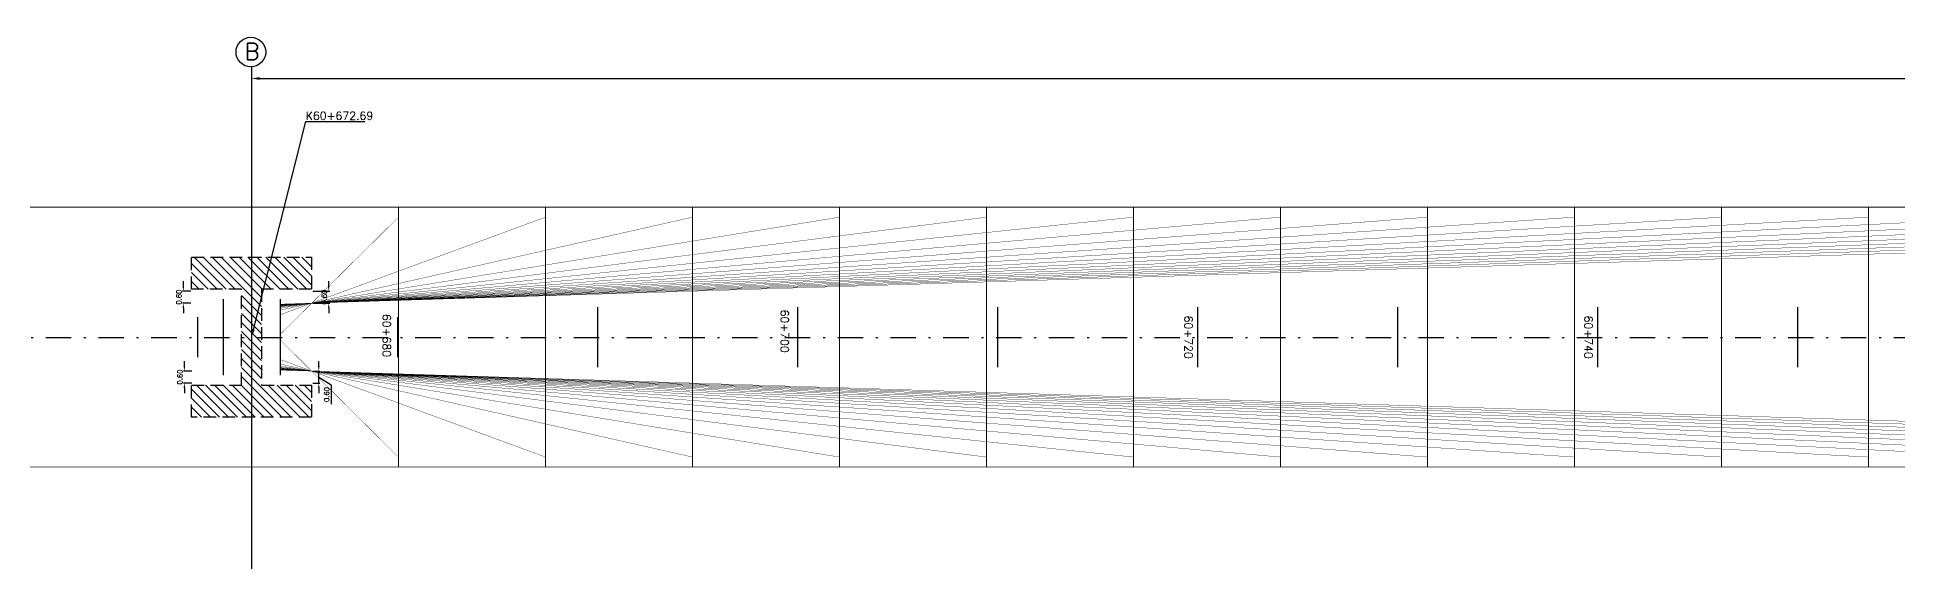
# Model space of a CAD drawing. Header units: metres. Extents: x 1080427 to 1081241, y 976768 to 977288.
# Drawn here: x 1080735.8 to 1080828.8, y 976936.6 to 976963.2 of the extents above; entities that cross this region are included whole.
import ezdxf
from ezdxf import colors
from ezdxf.entities.mleader import LeaderData, LeaderLine
from ezdxf.enums import TextEntityAlignment as Align
from ezdxf.math import Vec2, Vec3

# ---------------------------------------------------------------- set-up
doc = ezdxf.new("R2010")
doc.units = ezdxf.units.M
doc.header["$LTSCALE"] = 25.4
doc.linetypes.add('DASHDOT', pattern=[1, 0.5, -0.25, 0, -0.25])
doc.linetypes.add('HIDDEN', pattern=[0.375, 0.25, -0.125])
for name, color, linetype, lineweight in [('BORDEPUENTE', 4, 'Continuous', 15), ('COTA', 1, 'Continuous', 30), ('OTROS', 8, 'Continuous', 5), ('R80', 3, 'Continuous', 30), ('TIRANTE', 170, 'Continuous', 30)]:
    doc.layers.add(name, color=color, linetype=linetype, lineweight=lineweight)
for name, color, linetype in [('CIRCULO', 4, 'Continuous'), ('DGEO_S3E1_NUEV_STALBL', 7, 'Continuous'), ('dgeo_s3e1_nuevSTALBL', 7, 'Continuous'), ('EJE PUENTE', 41, 'DASHDOT'), ('EJEAPOYO', 12, 'DASHDOT'), ('HATCH', 9, 'Continuous'), ('PROYCOL', 12, 'HIDDEN'), ('REGL175', 7, 'Continuous')]:
    doc.layers.add(name, color=color, linetype=linetype)
doc.styles.add('romans', font='romans.shx')
doc.dimstyles.new('Copy 125', dxfattribs={"dimtxt": 0.25, "dimasz": 0.25, "dimexe": 0.05, "dimexo": 0.05, "dimgap": 0.1, "dimtad": 1, "dimzin": 0, "dimdsep": 46, "dimtxsty": 'romans', "dimcen": 0.05, "dimclrd": 1, "dimclre": 1, "dimclrt": 3, "dimaunit": 1, "dimadec": 4, "dimazin": 0, "dimtfac": 1, "dimtix": 1, "dimtofl": 0, "dimtmove": 1, "dimatfit": 3, "dimfxl": 1, "dimtolj": 1, "dimtzin": 0, "dimarcsym": 1})
doc.dimstyles.new('Copy 200', dxfattribs={"dimtxt": 0.4, "dimasz": 0.4, "dimexe": 0.05, "dimexo": 0.05, "dimgap": 0.05, "dimtad": 1, "dimzin": 0, "dimdsep": 46, "dimtxsty": 'romans', "dimcen": 0, "dimclrd": 1, "dimclre": 1, "dimclrt": 3, "dimaunit": 1, "dimadec": 3, "dimazin": 0, "dimtfac": 1, "dimtix": 1, "dimtofl": 0, "dimtmove": 1, "dimatfit": 3, "dimfxl": 1, "dimtolj": 1, "dimtzin": 0, "dimarcsym": 0})

# ---------------------------------------------------------------- blocks, each defined once
blk = doc.blocks.new('sta_tic')
blk.add_line((0, -0.04164999999999996), (0, 0.04164999999999996))
blk = doc.blocks.new('lbl_tic')
blk.add_line((0, -0.04164999999999996), (0, 0.04164999999999996))
blk = doc.blocks.new('*D39')
at = {"layer": 'COTA', "color": 1, "lineweight": -2, "transparency": 16777216}
for p, q in [((1080743.465950892, 976950.4980423134), (1080743.045957206, 976950.4980423134)), ((1080743.095957206, 976950.7480423134), (1080743.095957206, 976950.9980423134)), ((1080743.465950892, 976949.8980423133), (1080743.045957206, 976949.8980423133)), ((1080743.095957206, 976949.6480423133), (1080743.095957206, 976949.3980423133))]:
    blk.add_line(p, q, dxfattribs=at)
at = {"layer": 'COTA', "color": 1, "transparency": 16777216}
for points in [[(1080743.054290539, 976950.7480423134), (1080743.137623873, 976950.7480423134), (1080743.095957206, 976950.4980423134)], [(1080743.054290539, 976949.6480423133), (1080743.137623873, 976949.6480423133), (1080743.095957206, 976949.8980423133)]]:
    blk.add_solid(points, dxfattribs=at)
at = {"layer": 'Defpoints', "color": 0, "transparency": 16777216}
for p in [(1080743.515950892, 976950.4980423134), (1080743.095957206, 976949.8980423133), (1080743.515950892, 976949.8980423133)]:
    blk.add_point(p, dxfattribs=at)
at = {"layer": 'COTA', "color": 3, "transparency": 16777216, "insert": (1080742.870957206, 976950.1980423135), "char_height": 0.25, "attachment_point": 5, "rotation": 90, "style": 'romans'}
blk.add_mtext('\\A1;0.60', dxfattribs=at)
blk = doc.blocks.new('*D40')
at = {"layer": 'COTA', "color": 1, "lineweight": -2, "transparency": 16777216}
for p, q in [((1080743.14720708, 976946.7503000135), (1080743.14720708, 976947.0003000135)), ((1080743.517200765, 976946.5003000135), (1080743.09720708, 976946.5003000135)), ((1080743.517200765, 976945.9003000134), (1080743.09720708, 976945.9003000134)), ((1080743.14720708, 976945.6503000134), (1080743.14720708, 976945.4003000134))]:
    blk.add_line(p, q, dxfattribs=at)
at = {"layer": 'COTA', "color": 1, "transparency": 16777216}
for points in [[(1080743.105540413, 976946.7503000135), (1080743.188873747, 976946.7503000135), (1080743.14720708, 976946.5003000135)], [(1080743.105540413, 976945.6503000134), (1080743.188873747, 976945.6503000134), (1080743.14720708, 976945.9003000134)]]:
    blk.add_solid(points, dxfattribs=at)
at = {"layer": 'Defpoints', "color": 0, "transparency": 16777216}
for p in [(1080743.14720708, 976945.9003000134), (1080743.567200765, 976946.5003000135), (1080743.567200765, 976945.9003000134)]:
    blk.add_point(p, dxfattribs=at)
at = {"layer": 'COTA', "color": 3, "transparency": 16777216, "insert": (1080742.92220708, 976946.2003000135), "char_height": 0.25, "attachment_point": 5, "rotation": 90, "style": 'romans'}
blk.add_mtext('\\A1;0.60', dxfattribs=at)
blk = doc.blocks.new('*D41')
at = {"layer": 'COTA', "color": 1, "lineweight": -2, "transparency": 16777216}
for p, q in [((1080749.563224164, 976950.4980423138), (1080750.415014974, 976950.4980423138)), ((1080750.365014974, 976950.7480423138), (1080750.365014974, 976950.9980423138)), ((1080749.563224164, 976949.8980423138), (1080750.415014974, 976949.8980423138)), ((1080750.365014974, 976949.6480423138), (1080750.365014974, 976949.3980423138))]:
    blk.add_line(p, q, dxfattribs=at)
at = {"layer": 'COTA', "color": 1, "transparency": 16777216}
for points in [[(1080750.323348307, 976950.7480423138), (1080750.40668164, 976950.7480423138), (1080750.365014974, 976950.4980423138)], [(1080750.323348307, 976949.6480423138), (1080750.40668164, 976949.6480423138), (1080750.365014974, 976949.8980423138)]]:
    blk.add_solid(points, dxfattribs=at)
at = {"layer": 'Defpoints', "color": 0, "transparency": 16777216}
for p in [(1080749.513224164, 976950.4980423138), (1080749.513224164, 976949.8980423138), (1080750.365014974, 976949.8980423138)]:
    blk.add_point(p, dxfattribs=at)
at = {"layer": 'COTA', "color": 3, "transparency": 16777216, "insert": (1080750.140014973, 976950.1980423139), "char_height": 0.25, "attachment_point": 5, "rotation": 90, "style": 'romans'}
blk.add_mtext('\\A1;0.60', dxfattribs=at)
blk = doc.blocks.new('*D42')
at = {"layer": 'COTA', "color": 1, "lineweight": -2, "transparency": 16777216}
for p, q in [((1080749.867896465, 976946.7515226984), (1080749.867896465, 976947.0015226984)), ((1080749.563224165, 976946.5015226984), (1080749.917896465, 976946.5015226984)), ((1080749.563224165, 976945.8980423142), (1080749.917896465, 976945.8980423142)), ((1080749.867896465, 976945.8980423142), (1080749.867896465, 976946.5015226984)), ((1080749.867896465, 976946.1997825063), (1080750.483224519, 976945.8049926271)), ((1080750.483224519, 976945.8049926271), (1080750.483224519, 976944.8430878653)), ((1080749.867896465, 976945.6480423142), (1080749.867896465, 976945.3980423142))]:
    blk.add_line(p, q, dxfattribs=at)
at = {"layer": 'COTA', "color": 1, "transparency": 16777216}
for points in [[(1080749.826229798, 976946.7515226984), (1080749.909563132, 976946.7515226984), (1080749.867896465, 976946.5015226984)], [(1080749.826229798, 976945.6480423142), (1080749.909563132, 976945.6480423142), (1080749.867896465, 976945.8980423142)]]:
    blk.add_solid(points, dxfattribs=at)
at = {"layer": 'Defpoints', "color": 0, "transparency": 16777216}
for p in [(1080749.513224164, 976946.5015226984), (1080749.513224164, 976945.8980423142), (1080749.867896465, 976946.5015226984)]:
    blk.add_point(p, dxfattribs=at)
at = {"layer": 'COTA', "color": 3, "transparency": 16777216, "insert": (1080750.258224519, 976945.3240402463), "char_height": 0.25, "attachment_point": 5, "rotation": 90, "style": 'romans'}
blk.add_mtext('\\A1;0.60', dxfattribs=at)
blk = doc.blocks.new('*D44')
at = {"layer": 'COTA', "color": 1, "lineweight": -2, "transparency": 16777216}
for p, q in [((1080746.903263282, 976961.1362988208), (1081032.371876255, 976961.1362988208)), ((1081032.771876255, 976959.688852632), (1081032.771876255, 976961.1862988209))]:
    blk.add_line(p, q, dxfattribs=at)
at = {"layer": 'COTA', "color": 1, "transparency": 16777216}
for points in [[(1080746.903263282, 976961.2029654875), (1080746.903263282, 976961.0696321542), (1080746.503263282, 976961.1362988208)], [(1081032.371876255, 976961.2029654875), (1081032.371876255, 976961.0696321542), (1081032.771876255, 976961.1362988208)]]:
    blk.add_solid(points, dxfattribs=at)
at = {"layer": 'Defpoints', "color": 0, "transparency": 16777216}
for p in [(1080746.503263282, 976961.1362988208), (1081032.771876255, 976961.1362988208), (1081032.771876255, 976959.6388526319)]:
    blk.add_point(p, dxfattribs=at)
at = {"layer": 'COTA', "color": 3, "transparency": 16777216, "insert": (1080889.637569768, 976961.3862988208), "char_height": 0.4, "attachment_point": 5, "style": 'romans'}
blk.add_mtext('\\A1;286.30', dxfattribs=at)

msp = doc.modelspace()

# ---------------------------------------------------------------- hatches: boundary and pattern name
at = {"layer": 'HATCH'}
h = msp.add_hatch(dxfattribs=at)
h.set_pattern_fill('ANSI31', color=256, scale=0.09999999999999999, angle=-89.99999999226897, style=0)
h.set_pattern_definition([(315.000000007731, (118752.9354259279, 2021920.462520705), (0.2245064029964357, 0.224506403057022), [])])
h.paths.add_polyline_path([(1080746.003222781, 976950.5978803118), (1080743.502539014, 976950.5978803113), (1080743.502539013, 976952.1980423131), (1080749.503987549, 976952.198042314), (1080749.50398755, 976950.5978803122), (1080747.003303782, 976950.5978803118), (1080747.003303783, 976945.7986714127), (1080749.50398755, 976945.7986714132), (1080749.50398755, 976944.1985094114), (1080743.502539014, 976944.1985094105), (1080743.502539014, 976945.7986714123), (1080746.003222782, 976945.7986714127)])

# ---------------------------------------------------------------- linework, layer by layer
at = {"layer": 'BORDEPUENTE'}
for points in [[(1081102.297600209, 976954.698371615, -4.685065324298881e-05), (1081098.782512865, 976954.6980423178), (1080677.573263282, 976954.705628044)], [(1080677.573263282, 976941.705628044), (1081098.782512865, 976941.6980423178, 3.889614012292456e-05), (1081101.703317447, 976941.6982695924)]]:
    msp.add_lwpolyline(points, format="xyb", dxfattribs=at)
at = {"layer": 'CIRCULO'}
msp.add_circle((1080746.470228089, 976962.4581731944), 0.741548594425957, dxfattribs=at)
at = {"layer": 'COTA'}
for points in [[(1080746.503263282, 976961.7173608067), (1080746.503263282, 976936.6103031705)], [(1080745.086301804, 976950.0980423135), (1080745.086301804, 976946.2980423139)], [(1080747.933224164, 976950.0980423136), (1080747.933224165, 976946.2980423141)]]:
    msp.add_lwpolyline(points, dxfattribs=at)
at = {"layer": 'EJE PUENTE', "ltscale": 0.1}
msp.add_lwpolyline([(1080643.813269292, 976948.1799643373), (1081123.813502475, 976948.1799643373)], dxfattribs=at)
at = {"layer": 'EJEAPOYO'}
msp.add_lwpolyline([(1080746.503263282, 976960.6132328573), (1080746.503263282, 976941.6980423133)], dxfattribs=at)
at = {"layer": 'OTROS'}
for points in [[(1080753.853263282, 976954.6980423131), (1080753.853263282, 976941.6980423131)], [(1080761.203263282, 976954.6980423131), (1080761.203263282, 976941.6980423131)], [(1080768.553263282, 976954.6980423131), (1080768.553263282, 976941.6980423131)], [(1080775.903263282, 976954.6980423131), (1080775.903263282, 976941.6980423131)], [(1080783.253263282, 976954.6980423136), (1080783.253263282, 976941.6980423136)], [(1080790.603263282, 976954.6980423136), (1080790.603263282, 976941.6980423136)], [(1080797.953263282, 976954.6980423136), (1080797.953263282, 976941.6980423136)], [(1080805.303263282, 976954.6980423138), (1080805.303263282, 976941.6980423136)], [(1080812.653263282, 976954.6980423138), (1080812.653263282, 976941.6980423136)], [(1080820.003263282, 976954.698042314), (1080820.003263282, 976941.698042314)], [(1080827.353263282, 976954.698042314), (1080827.353263282, 976941.698042314)]]:
    msp.add_lwpolyline(points, dxfattribs=at)
at = {"layer": 'PROYCOL', "ltscale": 0.1}
msp.add_lwpolyline([(1080746.003222781, 976950.5978803118), (1080743.502539014, 976950.5978803113), (1080743.502539013, 976952.1980423131), (1080749.503987549, 976952.198042314), (1080749.50398755, 976950.5978803122), (1080747.003303782, 976950.5978803118), (1080747.003303783, 976945.7986714127), (1080749.50398755, 976945.7986714132), (1080749.50398755, 976944.1985094114), (1080743.502539014, 976944.1985094105), (1080743.502539014, 976945.7986714123), (1080746.003222782, 976945.7986714127), (1080746.003222781, 976950.5978803118)], dxfattribs=at)
at = {"layer": 'TIRANTE', "const_width": 0.017}
for points in [[(1080747.933224165, 976948.3326186348), (1080753.853263282, 976954.198042314)], [(1080747.933224164, 976949.3168637621), (1080761.203263281, 976954.198042315)], [(1080747.933224164, 976949.5412153155), (1080768.553263282, 976954.1980423159)], [(1080747.933224164, 976949.6405966927), (1080775.903263282, 976954.1980423168)], [(1080747.933224164, 976949.6966791799), (1080783.253263282, 976954.1980423178)], [(1080747.933224164, 976949.7326981048), (1080790.603263282, 976954.1980423192)], [(1080747.933224164, 976949.7577864398), (1080797.953263281, 976954.1980423201)], [(1080747.933224164, 976949.7762643023), (1080805.303263282, 976954.198042321)], [(1080747.933224164, 976949.8107607542), (1080827.353263282, 976954.198042314)], [(1080747.933224164, 976949.8300275239), (1080849.403263282, 976954.1980423145)], [(1080747.933224164, 976949.8016599015), (1080820.003263282, 976954.198042314)], [(1080747.933224164, 976949.8182912057), (1080834.703263281, 976954.198042314)], [(1080747.933224164, 976949.7904402261), (1080812.653263282, 976954.198042322)], [(1080747.933224164, 976949.8246254438), (1080842.053263281, 976954.1980423145)], [(1080747.933224164, 976949.8346891103), (1080856.753263282, 976954.1980423145)], [(1080864.103263282, 976954.1980423145), (1080747.933224164, 976949.8387526923)], [(1080871.453263281, 976954.1980423145), (1080747.933224164, 976949.8423264048)], [(1080878.803263282, 976954.1980423145), (1080747.933224164, 976949.8454937941)], [(1080886.153263282, 976954.198042315), (1080747.933224164, 976949.8483204317)], [(1080747.933224165, 976948.0634659912), (1080753.853263282, 976942.1980423126)], [(1080747.933224165, 976947.079220864), (1080761.203263282, 976942.1980423117)], [(1080747.933224165, 976946.8548693106), (1080768.553263282, 976942.1980423112)], [(1080747.933224165, 976946.7554879333), (1080775.903263282, 976942.1980423108)], [(1080747.933224165, 976946.6994054463), (1080783.253263282, 976942.1980423103)], [(1080747.933224165, 976946.6633865214), (1080790.603263282, 976942.1980423098)], [(1080747.933224165, 976946.6382981864), (1080797.953263282, 976942.1980423091)], [(1080747.933224165, 976946.6198203238), (1080805.303263282, 976942.1980423084)], [(1080747.933224165, 976946.6056444001), (1080812.653263282, 976942.198042308)], [(1080747.933224165, 976946.5944247246), (1080820.003263282, 976942.1980423164)], [(1080747.933224165, 976946.5853238718), (1080827.353263283, 976942.1980423166)], [(1080747.933224165, 976946.5777934205), (1080834.703263282, 976942.1980423168)], [(1080747.933224165, 976946.5714591822), (1080842.053263282, 976942.1980423173)], [(1080747.933224165, 976946.5660571022), (1080849.403263282, 976942.1980423178)], [(1080747.933224165, 976946.5613955157), (1080856.753263282, 976942.1980423182)], [(1080864.103263282, 976942.1980423182), (1080747.933224165, 976946.5573319341)], [(1080871.453263282, 976942.1980423185), (1080747.933224165, 976946.5537582214)], [(1080878.803263282, 976942.1980423187), (1080747.933224165, 976946.5505908318)], [(1080886.153263282, 976942.1980423192), (1080747.933224165, 976946.5477641944)]]:
    msp.add_lwpolyline(points, dxfattribs=at)

# ---------------------------------------------------------------- block references
at = {"layer": 'DGEO_S3E1_NUEV_STALBL', "xscale": 36.01440576230492, "yscale": 36.01440576230492, "zscale": 36.01440576230492}
for name, p in [('sta_tic', (1080763.813263282, 976948.1980423131)), ('lbl_tic', (1080773.813263282, 976948.1980423133)), ('sta_tic', (1080783.813263282, 976948.1980423136)), ('sta_tic', (1080793.813263282, 976948.1980423136)), ('sta_tic', (1080803.813263282, 976948.1980423136)), ('sta_tic', (1080813.813263282, 976948.198042314)), ('lbl_tic', (1080823.813263282, 976948.198042314))]:
    msp.add_blockref(name, p, dxfattribs=at)
at = {"layer": 'dgeo_s3e1_nuevSTALBL', "xscale": 24.00960384153662, "yscale": 24.00960384153662, "zscale": 24.00960384153662}
for name, p in [('sta_tic', (1080743.813263282, 976948.1980423131)), ('lbl_tic', (1080753.813263282, 976948.1980423131)), ('sta_tic', (1080763.813263282, 976948.1980423131)), ('lbl_tic', (1080773.813263282, 976948.1980423133)), ('sta_tic', (1080783.813263282, 976948.1980423136)), ('lbl_tic', (1080793.813263282, 976948.1980423136)), ('sta_tic', (1080803.813263282, 976948.1980423136)), ('lbl_tic', (1080813.813263282, 976948.198042314)), ('sta_tic', (1080823.813263282, 976948.198042314))]:
    msp.add_blockref(name, p, dxfattribs=at)

# ---------------------------------------------------------------- texts
at = {"layer": 'R80', "style": 'romans'}
for s, p in [('60+700', (1080772.841742431, 976948.4946359757, -1003)), ('60+680', (1080752.94296268, 976948.2786152721, 1006)), ('60+720', (1080793.026987566, 976948.194683665)), ('60+740', (1080813.026987566, 976948.1946836654))]:
    msp.add_text(s, height=0.4, rotation=270, dxfattribs=at).set_placement(p, align=Align.BOTTOM_CENTER)
at = {"layer": 'REGL175', "insert": (1080746.169143709, 976962.8980880682, 788.625), "char_height": 0.8250000000000001, "width": 1.062402627925621, "attachment_point": 1, "rotation": 359.9999636900451, "style": 'romans'}
msp.add_mtext('{\\C0;B}', dxfattribs=at)

# ---------------------------------------------------------------- dimensions: what is measured, and where the dimension line sits
at = {"layer": 'COTA'}
dim = msp.add_linear_dim(base=(1081032.771876255, 976961.1362988208), p1=(1080746.503263282, 976961.1362988208), p2=(1081032.771876255, 976959.6388526319), text='286.30', dimstyle='Copy 200', dxfattribs=at)
dim.commit()
dim.dimension.update_dxf_attribs({"geometry": '*D44', "text_midpoint": (1080889.637569768, 976961.3862988208)})
for p1, p2, distance, picture, middle in [((1080743.515950892, 976950.4980423134), (1080743.515950892, 976949.8980423133), -0.4199936857912689, '*D39', (1080742.870957206, 976950.1980423135)), ((1080749.513224164, 976950.4980423138), (1080749.513224164, 976949.8980423138), 0.8517908100038766, '*D41', (1080750.140014973, 976950.1980423139)), ((1080743.567200765, 976946.5003000135), (1080743.567200765, 976945.9003000134), -0.419993685092777, '*D40', (1080742.92220708, 976946.2003000135))]:
    dim = msp.add_aligned_dim(p1=p1, p2=p2, distance=distance, dimstyle='Copy 125', dxfattribs=at)
    dim.commit()
    dim.dimension.update_dxf_attribs({"geometry": picture, "text_midpoint": middle})
dim = msp.add_linear_dim(base=(1080749.867896465, 976946.5015226984), p1=(1080749.513224164, 976945.8980423142), p2=(1080749.513224164, 976946.5015226984), angle=90, dimstyle='Copy 125', dxfattribs=at)
dim.commit()
dim.dimension.update_dxf_attribs({"geometry": '*D42', "text_midpoint": (1080750.483224519, 976945.7049926273), "dimtype": 161})

# ---------------------------------------------------------------- leaders
ml = msp.add_multileader_mtext('Standard', dxfattribs=at)
ml.set_content('K60+672.69', color=3, style='romans')
ml.set_leader_properties(color=256)
ml.build(insert=Vec2(0, 0))
ml.multileader.update_dxf_attribs({"text_left_attachment_type": 6, "text_right_attachment_type": 6, "dogleg_length": 0, "arrow_head_size": 0.4})
ctx = ml.context
ctx.base_point, ctx.char_height, ctx.arrow_head_size, ctx.landing_gap_size, ctx.plane_origin, ctx.plane_x_axis, ctx.plane_y_axis = Vec3(1080749.212304886, 976958.988500874), 0.4, 0.4, 0, Vec3(1080748.329404252, 976953.6941118217), Vec3(0.9999999999297299, 1.185498071079594e-05), Vec3(-1.185498071079594e-05, 0.9999999999297299)
ctx.left_attachment, ctx.right_attachment = 6, 6
notes = []
notes.append((ctx, [(0, (1, 1, 0), (1080749.212304886, 976958.988500874), (1, 0), 0, [(0, [(1080746.503263282, 976948.1980423136)], 0, [])])]))
ctx.mtext.insert, ctx.mtext.text_direction, ctx.mtext.rotation, ctx.mtext.flow_direction = Vec3(1080749.212299196, 976959.468500874), Vec3(0.9999999999297299, 1.185498071079594e-05), 1.185498071107362e-05, 5
for ctx, leaders in notes:
    for number, flags, end, landing, length, lines in leaders:
        leader = LeaderData()
        leader.index, (leader.has_last_leader_line, leader.has_dogleg_vector, leader.attachment_direction) = number, flags
        leader.last_leader_point, leader.dogleg_vector, leader.dogleg_length = Vec3(end), Vec3(landing), length
        for number, points, colour, breaks in lines:
            line = LeaderLine()
            line.index, line.vertices, line.color, line.breaks = number, Vec3.list(points), colors.encode_raw_color(colour), breaks
            leader.lines.append(line)
        ctx.leaders.append(leader)

doc.saveas('drawing.dxf')
